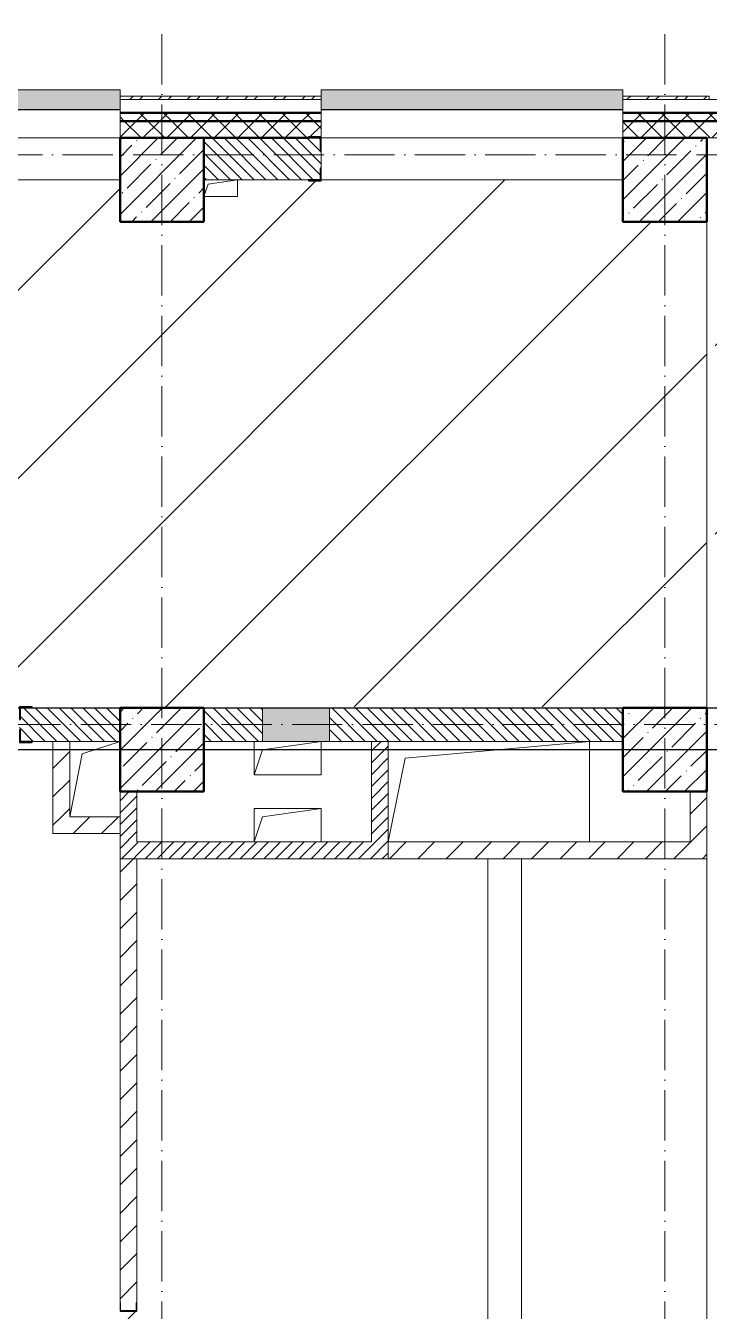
# Model space of a CAD drawing. Header units: millimetres. Extents: x 35697 to 388678, y -91946 to 171347.
# Drawn here: x 318008 to 322086, y -84382 to -76713 of the extents above; entities that cross this region are included whole.
import ezdxf

# ---------------------------------------------------------------- set-up
doc = ezdxf.new("R2010")
doc.units = ezdxf.units.MM
doc.linetypes.add('50_200_ШТРИХ_1Т_ш5_п1_п1_', pattern=[700, 500, -100, 0, -100])
for name, color, linetype, lineweight in [('2.1) ПГП окна 2.8 м', 5, 'Continuous', 30), ('A-FLOR-____-OTLN', 7, 'Continuous', 9), ('A-GENM-____-MCUT', 7, 'Continuous', 25), ('A-GENM-____-OTLN', 7, 'Continuous', 9), ('A-GENM-____-OTLN-1', 7, 'Continuous', 25), ('A-GLAZ-____-OTLN', 7, 'Continuous', 9), ('A-WALL-____-MCUT-2', 7, 'Continuous', 50), ('A-WALL-____-MCUT-3', 7, 'Continuous', 9), ('A-WALL-____-OTLN', 7, 'Continuous', 9), ('A-WALL-____-PATT-1', 7, 'Continuous', 9), ('A-WALL-FNSH-MCUT-1', 7, 'Continuous', 9), ('I-WALL-____-OTLN', 7, 'Continuous', 9), ('S-COLS-____-MCUT', 7, 'Continuous', 50), ('S-COLS-____-OTLN', 7, 'Continuous', 9), ('S-GRID-____-OTLN-1', 7, '50_200_ШТРИХ_1Т_ш5_п1_п1_', 9), ('стяжа', 7, 'Continuous', 30)]:
    doc.layers.add(name, color=color, linetype=linetype, lineweight=lineweight)
doc.layers.add('A-GLAZ-____-OTLN-1', color=7, linetype='Continuous', lineweight=9, true_color=0xc0c0c0)
pattern_1 = [(45, (283770.71, -86863.46), (-84.8528, 84.8528), [])]
pattern_2 = [(45, (283770.71, -86863.46), (-70.71068, 70.71068), []), (135, (283770.71, -86863.46), (-70.71068, -70.71068), [])]
pattern_3 = [(135, (283770.707, -86863.456), (-35.35534, -35.35534), [])]
pattern_4 = [(45, (283770.707, -86863.456), (-35.35534, 35.35534), [])]

# ---------------------------------------------------------------- blocks, each defined once
blk = doc.blocks.new('BSC_Колонна _Прямоугольная - 500х500-V73-АР1_План отверстий 3 этажа в осях 1-64_А-ГГ')
at = {"layer": 'S-COLS-____-OTLN'}
h = blk.add_hatch(dxfattribs=at)
h.set_pattern_fill('FP_110', color=256, style=0, pattern_type=2)
h.set_pattern_definition([(45, (-38050, -5831.04), (-114.04925, 114.04925), []), (45, (-37935.95, -5831.04), (-114.04925, 114.04925), [201.613, -40.323, 3.353, -36.97])])
h.paths.add_polyline_path([(-250, -250), (250, -250), (250, 250), (-250, 250)], flags=0)
at = {"layer": 'S-COLS-____-MCUT'}
for p, q in [((250, 250), (-250, 250)), ((-250, 250), (-250, -250)), ((250, -250), (250, 250)), ((-250, -250), (250, -250))]:
    blk.add_line(p, q, dxfattribs=at)
blk = doc.blocks.new('BSC_Колонна _Прямоугольная - 500х500-V114-АР1_План отверстий 3 этажа в осях 1-64_А-ГГ')
at = {"layer": 'S-COLS-____-OTLN'}
h = blk.add_hatch(dxfattribs=at)
h.set_pattern_fill('FP_137', color=256, style=0, pattern_type=2)
h.set_pattern_definition([(45, (-35050, -5831.04), (-114.04925, 114.04925), []), (45, (-34935.95, -5831.04), (-114.04925, 114.04925), [201.613, -40.323, 3.353, -36.97])])
h.paths.add_polyline_path([(-250, -250), (250, -250), (250, 250), (-250, 250)], flags=0)
at = {"layer": 'S-COLS-____-MCUT'}
for p, q in [((250, 250), (-250, 250)), ((-250, 250), (-250, -250)), ((250, -250), (250, 250)), ((-250, -250), (250, -250))]:
    blk.add_line(p, q, dxfattribs=at)
blk = doc.blocks.new('BSC_Колонна _Прямоугольная - 500х500-V115-АР1_План отверстий 3 этажа в осях 1-64_А-ГГ')
at = {"layer": 'S-COLS-____-OTLN'}
h = blk.add_hatch(dxfattribs=at)
h.set_pattern_fill('FP_138', color=256, style=0, pattern_type=2)
h.set_pattern_definition([(45, (-38050, -9231.04), (-114.04925, 114.04925), []), (45, (-37935.95, -9231.04), (-114.04925, 114.04925), [201.613, -40.323, 3.353, -36.97])])
h.paths.add_polyline_path([(-250, -250), (250, -250), (250, 250), (-250, 250)], flags=0)
at = {"layer": 'S-COLS-____-MCUT'}
for p, q in [((250, 250), (-250, 250)), ((-250, 250), (-250, -250)), ((250, -250), (250, 250)), ((-250, -250), (250, -250))]:
    blk.add_line(p, q, dxfattribs=at)
blk = doc.blocks.new('Фахверк_СКБ_Уголок - 250_2700-27497298-АР1_План отверстий 3 этажа в осях 1-64_А-ГГ')
at = {"layer": 'A-GENM-____-MCUT'}
for p, q in [((200, 181), (125, 181)), ((125, 181), (125, 106)), ((131, 106), (131, 175)), ((131, 175), (200, 175)), ((200, 175), (200, 181)), ((125, 106), (131, 106)), ((131, -6), (125, -6)), ((125, -6), (125, -81)), ((131, -75), (131, -6)), ((200, -75), (131, -75)), ((200, -81), (200, -75)), ((125, -81), (200, -81))]:
    blk.add_line(p, q, dxfattribs=at)
blk = doc.blocks.new('154_Фахверк_СКБ_Швеллер - Тип_100_3550-28487752-АР1_План отверстий 3 этажа в осях 1-64_А-ГГ')
at = {"layer": 'A-GENM-____-MCUT'}
for p, q in [((175, 50), (125, 50)), ((125, 50), (125, -50)), ((128, 47), (175, 47)), ((128, -47), (128, 47)), ((175, 47), (175, 50)), ((125, -50), (175, -50)), ((175, -47), (128, -47)), ((175, -50), (175, -47))]:
    blk.add_line(p, q, dxfattribs=at)
blk = doc.blocks.new('154_Стойка_СКБ_Уголок - СМ-2180_200-28268025-АР1_План отверстий 3 этажа в осях 1-64_А-ГГ')
at = {"layer": 'A-GENM-____-MCUT'}
for p, q in [((125, 156), (125, 81)), ((200, 156), (125, 156)), ((200, 150), (200, 156)), ((125, 81), (131, 81)), ((131, 81), (131, 150)), ((131, 150), (200, 150)), ((131, 19), (125, 19)), ((125, 19), (125, -56)), ((131, -50), (131, 19)), ((125, -56), (200, -56)), ((200, -50), (131, -50)), ((200, -56), (200, -50))]:
    blk.add_line(p, q, dxfattribs=at)
blk = doc.blocks.new('AR_Отверстие Ниша - Лючок-32404336-АР1_План отверстий 3 этажа в осях 1-64_А-ГГ')
at = {"layer": 'A-GLAZ-____-OTLN'}
blk.add_hatch(color=256, dxfattribs=at).paths.add_polyline_path([(-200, 100), (-200, -100), (200, -100), (200, 100)], flags=0)
for p, q in [((200, 100), (-200, 100)), ((-200, 100), (-200, -100)), ((200, -100), (200, 100)), ((-200, -100), (200, -100))]:
    blk.add_line(p, q, dxfattribs=at)
blk = doc.blocks.new('AR_Отверстие прямоугольное _в плите_ - AR_Отверстие прямоугольное _в плите_-30459223-АР1_План отверстий 3 этажа в осях 1-64_А-ГГ')
at = {"layer": 'A-GENM-____-OTLN'}
for p, q in [((-200, 100), (-200, -100)), ((-150, 50), (200, 100)), ((200, -100), (200, 100)), ((-200, -100), (-150, 50)), ((-200, -100), (200, -100))]:
    blk.add_line(p, q, dxfattribs=at)
blk = doc.blocks.new('AR_Отверстие прямоугольное _в плите_ - AR_Отверстие прямоугольное _в плите_-V181-АР1_План отверстий 3 этажа в осях 1-64_А-ГГ')
at = {"layer": 'A-GENM-____-OTLN'}
for p, q in [((-100, -50), (-75, 25)), ((-75, 25), (100, 50)), ((100, -50), (100, 50)), ((-100, -50), (100, -50))]:
    blk.add_line(p, q, dxfattribs=at)
blk = doc.blocks.new('AR_Отверстие прямоугольное _в плите_ - AR_Отверстие прямоугольное _в плите_-V191-АР1_План отверстий 3 этажа в осях 1-64_А-ГГ')
at = {"layer": 'A-GENM-____-OTLN'}
for p, q in [((200, 100), (-200, 100)), ((-200, 100), (-200, -100)), ((-150, 50), (200, 100)), ((200, -100), (200, 100)), ((-200, -100), (-150, 50))]:
    blk.add_line(p, q, dxfattribs=at)
blk = doc.blocks.new('AR_Отверстие прямоугольное _в плите_ - AR_Отверстие прямоугольное _в плите_-V196-АР1_План отверстий 3 этажа в осях 1-64_А-ГГ')
at = {"layer": 'A-GENM-____-OTLN'}
for p, q in [((-75, 150), (150, 225)), ((-150, -225), (-75, 150))]:
    blk.add_line(p, q, dxfattribs=at)
blk = doc.blocks.new('AR_Отверстие прямоугольное _в плите_ - AR_Отверстие прямоугольное _в плите_-V205-АР1_План отверстий 3 этажа в осях 1-64_А-ГГ')
at = {"layer": 'A-GENM-____-OTLN'}
for p, q in [((-500, 200), (600, 300)), ((600, -300), (600, 300)), ((-600, -300), (-500, 200))]:
    blk.add_line(p, q, dxfattribs=at)
blk = doc.blocks.new('Отлив_СКБ - Отлив витража_120_НВФ-31885687-АР1_План отверстий 3 этажа в осях 1-64_А-ГГ')
at = {"layer": 'A-GLAZ-____-OTLN-1'}
for points in [[(0, 0), (0, -2), (1800, -2), (1800, 0), (534.2, 0)], [(0, -2), (0, -120), (1800, -120), (1800, -2), (534.2, -2)]]:
    blk.add_hatch(color=256, dxfattribs=at).paths.add_polyline_path(points, flags=0)
at = {"layer": 'A-GLAZ-____-OTLN'}
for p, q in [((0, 0), (1800, 0)), ((1800, -2), (0, -2)), ((0, -120), (0, -83)), ((0, -120), (1800, -120)), ((1800, -83), (1800, -120))]:
    blk.add_line(p, q, dxfattribs=at)
blk = doc.blocks.new('3эт')
at = {"layer": 'S-GRID-____-OTLN-1', "color": 251, "ltscale": 0.6, "true_color": 0x636466}
for p, q in [((318820.7, -91346.1), (318820.7, -76712.9)), ((321820.7, -91346.1), (321820.7, -76712.9)), ((387845.1, -77482.4), (279340.9, -77482.4)), ((374089.5, -80882.4), (279101.9, -80882.4))]:
    blk.add_line(p, q, dxfattribs=at)

msp = doc.modelspace()

# ---------------------------------------------------------------- hatches: boundary and pattern name
at = {"layer": '2.1) ПГП окна 2.8 м'}
h = msp.add_hatch(dxfattribs=at)
h.set_pattern_fill('ANSI31', color=5, scale=250)
h.paths.add_polyline_path([(322070.7, -77882.4), (321570.7, -77882.4), (321570.7, -77632.4), (319770.7, -77632.4), (319770.7, -77638.4), (319695.7, -77638.4), (319270.7, -77634.3), (319270.7, -77732.4), (319070.7, -77732.4), (319070.7, -77882.4), (318570.7, -77882.4), (318570.7, -77632.4), (316770.7, -77632.4), (316770.7, -77638.4), (316695.7, -77638.4), (315645.7, -77632.4), (315645.7, -77638.4), (315570.7, -77638.4), (313770.7, -77632.4), (313770.7, -77638.4), (313695.7, -77638.4), (313070.7, -77632.4), (313070.7, -77882.4), (312570.7, -77882.4), (312570.7, -77632.4), (310770.7, -77632.4), (310770.7, -77638.4), (310695.7, -77638.4), (310270.7, -77634.3), (310270.7, -77732.4), (310070.7, -77732.4), (310070.7, -77882.4), (309570.7, -77882.4), (309570.7, -77632.4), (302520.7, -77632.4), (301370.7, -77632.4), (301370.7, -77382.4), (298806.3, -77382.4, -0.683489), (298713.1, -77382.4), (293370.7, -77382.4), (293370.7, -77632.4), (289370.7, -77632.4), (281820.7, -77632.4), (281820.7, -77882.4), (281570.7, -77882.4), (281570.7, -78207.4), (281576.7, -78207.4), (281576.7, -78282.4), (281570.7, -80082.4), (281576.7, -80082.4), (281576.7, -80157.4), (281573.9, -80332.4), (281670.7, -80332.4), (281670.7, -80532.4), (281820.7, -80532.4), (281820.7, -80782.4), (289595.7, -80782.4), (289595.7, -80776.4), (289670.7, -80776.4), (290820.7, -80776.5), (290820.7, -80776.4), (290895.7, -80776.4), (292345.7, -80776.5), (292345.7, -80776.4), (292420.7, -80776.4), (293570.7, -80776.5), (293570.7, -80776.4), (293645.7, -80776.4), (294695.7, -80776.5), (294695.7, -80776.4), (294770.7, -80776.4), (295770.7, -80776.5), (295770.7, -80776.4), (295845.7, -80776.4), (296445.7, -80776.5), (296445.7, -80776.4), (296520.7, -80776.4), (297670.7, -80776.5), (297670.7, -80776.4), (297745.7, -80776.4), (302770.7, -80776.8), (302770.7, -80776.4), (302845.7, -80776.4), (307395.7, -80776.8), (307395.7, -80776.4), (307470.7, -80776.4), (309170.7, -80776.6), (309170.7, -80776.4), (309245.7, -80776.4), (313095.7, -80776.8), (313095.7, -80776.4), (313248.7, -80776.4), (313260.7, -80782.4), (313660.7, -80782.4), (313870.7, -80782.4), (313870.7, -80776.4), (313945.7, -80776.4), (314095.7, -80776.4), (314095.7, -80776.4), (314170.7, -80776.4), (314870.7, -80776.5), (314870.7, -80776.4), (314945.7, -80776.4), (316745.7, -80776.6), (316745.7, -80776.4), (316820.7, -80776.4), (317970.7, -80776.5), (317970.7, -80776.4), (318045.7, -80776.4), (322070.7, -80776.9)])
h.paths.add_polyline_path([(355620.7, -77882.4), (355120.7, -77882.4), (355120.7, -77632.4), (352620.7, -77632.4), (352620.7, -77882.4), (352120.7, -77882.4), (352120.7, -77732.4), (351920.7, -77732.4), (351945.7, -77657.4), (352120.7, -77632.4), (352120.7, -77382.4), (351776.7, -77382.4), (351776.7, -77451.4), (351770.7, -77563.4), (351770.7, -77382.4), (346620.7, -77382.4), (346620.7, -77661), (346820.7, -77632.4), (346820.7, -77732.4), (346620.7, -77732.4), (346620.7, -77882.4), (346120.7, -77882.4), (346120.7, -77732.4), (345920.7, -77732.4), (345920.7, -77632.4), (343970.7, -77632.4), (343970.7, -77638.4), (343895.7, -77638.4), (343620.7, -77632.4), (343620.7, -77882.4), (343120.7, -77882.4), (343120.7, -77632.4), (342845.7, -77632.4), (342845.7, -77638.4), (342770.7, -77638.4), (342770.7, -77632.4), (340970.7, -77632.4), (340970.7, -77638.4), (340895.7, -77638.4), (339845.7, -77632.4), (339845.7, -77638.4), (339770.7, -77638.4), (337970.7, -77632.4), (337970.7, -77638.4), (337820.7, -77638.4), (337820.7, -77732.4), (337620.7, -77732.4), (337620.7, -77882.4), (337120.7, -77882.4), (337120.7, -77732.4), (336920.7, -77732.4), (336945.7, -77657.4), (337120.7, -77632.4), (337120.7, -77382.4), (336776.7, -77382.4), (336776.7, -77451.4), (336770.7, -77563.4), (336770.7, -77382.4), (334970.7, -77382.4), (334970.7, -77451.4), (334970.7, -77563.4), (334970.7, -77638.4), (334895.7, -77638.4), (334620.7, -77632.4), (334620.7, -77882.4), (334120.7, -77882.4), (334120.7, -77732.4), (333920.7, -77732.4), (333945.7, -77657.4), (334120.7, -77632.4), (334120.7, -77382.4), (333776.7, -77382.4), (333776.7, -77451.4), (333770.7, -77563.4), (333770.7, -77382.4), (331970.7, -77382.4), (331970.7, -77451.4), (331970.7, -77563.4), (331970.7, -77638.4), (331895.7, -77638.4), (330845.7, -77632.4), (330845.7, -77638.4), (330770.7, -77638.4), (330770.7, -77632.4), (328970.7, -77632.4), (328970.7, -77638.4), (328820.7, -77638.4), (328820.7, -77732.4), (328620.7, -77732.4), (328620.7, -77882.4), (328120.7, -77882.4), (328120.7, -77732.4), (327920.7, -77732.4), (327945.7, -77657.4), (328120.7, -77632.4), (328120.7, -77382.4), (327776.7, -77382.4), (327776.7, -77451.4), (327770.7, -77563.4), (327770.7, -77382.4), (325970.7, -77382.4), (325970.7, -77451.4), (325970.7, -77563.4), (325970.7, -77638.4), (325895.7, -77638.4), (325620.7, -77632.4), (325620.7, -77882.4), (325120.7, -77882.4), (325120.7, -77732.4), (324920.7, -77732.4), (324945.7, -77657.4), (325120.7, -77632.4), (325120.7, -77382.4), (324776.7, -77382.4), (324776.7, -77451.4), (324770.7, -77563.4), (324770.7, -77382.4), (322970.7, -77382.4), (322970.7, -77451.4), (322970.7, -77563.4), (322970.7, -77638.4), (322895.7, -77638.4), (322620.7, -77632.4), (322620.7, -77882.4), (322120.7, -77882.4), (322120.7, -80782.4), (326145.7, -80782.4), (326145.7, -80776.4), (326220.7, -80776.4), (327920.7, -80776.6), (327920.7, -80776.4), (327995.7, -80776.4), (329320.7, -80776.6), (329320.7, -80776.4), (329395.7, -80776.4), (329495.7, -80776.4), (329495.7, -80776.4), (329570.7, -80776.4), (331370.7, -80776.7), (331370.7, -80776.4), (331445.7, -80776.4), (337945.7, -80777.4), (337945.7, -80776.4), (338020.7, -80776.4), (339720.7, -80776.7), (339720.7, -80776.4), (339795.7, -80776.4), (340445.7, -80776.5), (340445.7, -80776.4), (340520.7, -80776.4), (341420.7, -80776.6), (341420.7, -80776.4), (341495.7, -80776.4), (346945.7, -80777.5), (346945.7, -80776.4), (347020.7, -80776.4), (348720.7, -80776.8), (348720.7, -80776.4), (348795.7, -80776.4), (352745.7, -80777.4), (352745.7, -80776.4), (352820.7, -80776.4), (353720.7, -80776.7), (353720.7, -80776.4), (353795.7, -80776.4), (355620.7, -80777)])
h.paths.add_polyline_path([(324776.7, -77632.4), (324845.7, -77632.4), (324845.7, -77638.4), (324776.7, -77638.4)], flags=16)
h.paths.add_polyline_path([(327776.7, -77632.4), (327845.7, -77632.4), (327845.7, -77638.4), (327776.7, -77638.4)], flags=16)
h.paths.add_polyline_path([(333776.7, -77632.4), (333845.7, -77632.4), (333845.7, -77638.4), (333776.7, -77638.4)], flags=16)
h.paths.add_polyline_path([(336776.7, -77632.4), (336845.7, -77632.4), (336845.7, -77638.4), (336776.7, -77638.4)], flags=16)
h.paths.add_polyline_path([(351776.7, -77632.4), (351845.7, -77632.4), (351845.7, -77638.4), (351776.7, -77638.4)], flags=16)
h.paths.add_polyline_path([(372820.7, -77882.4), (370565.7, -77882.4), (370565.7, -77888.4), (370490.7, -77888.4), (370490.7, -77882.4), (369340.7, -77882.4), (369340.7, -77888.4), (369265.7, -77888.4), (363995.7, -77882.4), (363995.7, -77888.4), (363920.7, -77888.4), (362770.7, -77882.4), (362770.7, -77888.4), (362695.7, -77888.4), (361770.7, -77882.4), (361270.7, -77882.4), (360195.7, -77882.4), (360195.7, -77888.4), (360120.7, -77888.4), (360120.7, -77882.4), (358970.7, -77882.4), (358970.7, -77888.4), (358895.7, -77888.4), (358770.7, -77882.4), (358270.7, -77882.4), (358270.7, -77632.4), (356170.7, -77632.4), (356170.7, -77882.4), (355670.7, -77882.4), (355670.7, -80782.4), (356170.7, -80782.4), (356495.7, -80782.4), (356495.7, -80776.4), (356570.7, -80776.4), (358270.7, -80777), (358270.7, -80776.4), (358345.7, -80776.4), (361995.7, -80777.9), (361995.7, -80776.4), (362070.7, -80776.4), (362770.7, -80776.8), (362770.7, -80776.4), (362845.7, -80776.4), (362995.7, -80776.5), (362995.7, -80776.4), (363070.7, -80776.4), (363770.7, -80776.8), (363770.7, -80776.4), (363845.7, -80776.4), (363995.7, -80776.5), (363995.7, -80776.4), (364070.7, -80776.4), (372770.7, -80782.4), (372820.7, -80782.4), (372820.7, -80082.4)])
h.paths.add_polyline_path([(301397.2, -79889.3), (303030.7, -79889.3), (303030.7, -78689.3), (301397.2, -78689.3)], flags=24)
h.paths.add_polyline_path([(340247.8, -79908.4), (341925.4, -79908.4), (341925.4, -78708.4), (340247.8, -78708.4)], flags=24)
at = {"layer": 'A-WALL-____-PATT-1'}
h = msp.add_hatch(dxfattribs=at)
h.set_pattern_fill('FP_3', color=256, style=0, pattern_type=2)
h.set_pattern_definition([(45, (283770.71, -86863.46), (-85.5366, 85.5366), []), (45, (283827.73, -86863.46), (-85.5366, 85.5366), [])])
h.paths.add_polyline_path([(322085.7, -77152.4), (322085.7, -77132.4), (321570.7, -77132.4), (321570.7, -77152.4)], flags=0)
h.paths.add_polyline_path([(318570.7, -77152.4), (319770.7, -77152.4), (319770.7, -77132.4), (318570.7, -77132.4)], flags=0)
h.paths.add_polyline_path([(316770.7, -77152.4), (316770.7, -77132.4), (315570.7, -77132.4), (315571.4, -77152.4)], flags=0)
h.paths.add_polyline_path([(313770.7, -77152.4), (313770.7, -77132.4), (312570.7, -77132.4), (312570.7, -77152.4)], flags=0)
h.paths.add_polyline_path([(310770.7, -77152.4), (310770.7, -77132.4), (307620.7, -77132.4), (307620.7, -77152.4), (308501.5, -77152.4)], flags=0)
h = msp.add_hatch(dxfattribs=at)
h.set_pattern_fill('FP_1', color=256, style=0, pattern_type=2)
h.set_pattern_definition(pattern_2)
h.paths.add_polyline_path([(358120.7, -77282.4), (358120.7, -77232.4), (351770.7, -77232.4), (351770.7, -77282.4), (357990.5, -77282.4)], flags=0)
h.paths.add_polyline_path([(343850.8, -77282.4), (343970.7, -77282.4), (343970.7, -77232.4), (342770.7, -77232.4), (342770.7, -77282.4)], flags=0)
h.paths.add_polyline_path([(340970.7, -77282.4), (340970.7, -77232.4), (339770.7, -77232.4), (339770.7, -77282.4), (340315.9, -77282.4)], flags=0)
h.paths.add_polyline_path([(337970.7, -77282.4), (337970.7, -77232.4), (336770.7, -77232.4), (336770.7, -77282.4), (336781, -77282.4)], flags=0)
h.paths.add_polyline_path([(334970.7, -77282.4), (334970.7, -77232.4), (333770.7, -77232.4), (333770.7, -77282.4)], flags=0)
h.paths.add_polyline_path([(330770.7, -77282.4), (331970.7, -77282.4), (331970.7, -77232.4), (330770.7, -77232.4)], flags=0)
h.paths.add_polyline_path([(328970.7, -77282.4), (328970.7, -77232.4), (327770.7, -77232.4), (327770.7, -77282.4), (327943.6, -77282.4)], flags=0)
h.paths.add_polyline_path([(325970.7, -77282.4), (325970.7, -77232.4), (324770.7, -77232.4), (324770.7, -77282.4)], flags=0)
h.paths.add_polyline_path([(322641.2, -77282.4), (322970.7, -77282.4), (322970.7, -77232.4), (321570.7, -77232.4), (321570.7, -77282.4)], flags=0)
h.paths.add_polyline_path([(318570.7, -77282.4), (319770.7, -77282.4), (319770.7, -77232.4), (318570.7, -77232.4)], flags=0)
h.paths.add_polyline_path([(316770.7, -77282.4), (316770.7, -77232.4), (315570.7, -77232.4), (315571.4, -77282.4)], flags=0)
h.paths.add_polyline_path([(313770.7, -77282.4), (313770.7, -77232.4), (312570.7, -77232.4), (312570.7, -77282.4)], flags=0)
h.paths.add_polyline_path([(310770.7, -77282.4), (310770.7, -77232.4), (307600.7, -77232.4), (307600.7, -77282.4), (308501.5, -77282.4)], flags=0)
h = msp.add_hatch(dxfattribs=at)
h.set_pattern_fill('FP_1', color=256, style=0, pattern_type=2)
h.set_pattern_definition(pattern_2)
h.paths.add_polyline_path([(358120.7, -77382.4), (358120.7, -77282.4), (351770.7, -77282.4), (351770.7, -77376.4), (351845.7, -77376.4), (351845.7, -77382.4), (357990.5, -77382.4)], flags=0)
h.paths.add_polyline_path([(343850.8, -77382.4), (343895.7, -77382.4), (343895.7, -77376.4), (343970.7, -77376.4), (343970.7, -77282.4), (342770.7, -77282.4), (342770.7, -77376.4), (342845.7, -77376.4), (342845.7, -77382.4), (343620.7, -77382.4)], flags=0)
h.paths.add_polyline_path([(340895.7, -77382.4), (340895.7, -77376.4), (340970.7, -77376.4), (340970.7, -77282.4), (339770.7, -77282.4), (339770.7, -77376.4), (339845.7, -77376.4), (339845.7, -77382.4), (340315.9, -77382.4)], flags=0)
h.paths.add_polyline_path([(337895.7, -77382.4), (337895.7, -77376.4), (337970.7, -77376.4), (337970.7, -77282.4), (336770.7, -77282.4), (336770.7, -77376.4), (336845.7, -77376.4), (336845.7, -77382.4), (337620.7, -77382.4)], flags=0)
h.paths.add_polyline_path([(334895.7, -77382.4), (334895.7, -77376.4), (334970.7, -77376.4), (334970.7, -77282.4), (333770.7, -77282.4), (333770.7, -77376.4), (333845.7, -77376.4), (333845.7, -77382.4), (334120.7, -77382.4)], flags=0)
h.paths.add_polyline_path([(331895.7, -77382.4), (331895.7, -77376.4), (331970.7, -77376.4), (331970.7, -77282.4), (330770.7, -77282.4), (330770.7, -77376.4), (330845.7, -77376.4), (330845.7, -77382.4), (331478.6, -77382.4)], flags=0)
h.paths.add_polyline_path([(327845.7, -77382.4), (328895.7, -77382.4), (328895.7, -77376.4), (328970.7, -77376.4), (328970.7, -77282.4), (327770.7, -77282.4), (327770.7, -77376.4), (327845.7, -77376.4)], flags=0)
h.paths.add_polyline_path([(325120.7, -77382.4), (325895.7, -77382.4), (325895.7, -77376.4), (325970.7, -77376.4), (325970.7, -77282.4), (324770.7, -77282.4), (324770.7, -77376.4), (324845.7, -77376.4), (324845.7, -77382.4)], flags=0)
h.paths.add_polyline_path([(322641.2, -77382.4), (322895.7, -77382.4), (322895.7, -77376.4), (322970.7, -77376.4), (322970.7, -77282.4), (321570.7, -77282.4), (321570.7, -77382.4), (322620.7, -77382.4)], flags=0)
h.paths.add_polyline_path([(319106.3, -77382.4), (319695.7, -77382.4), (319695.7, -77376.4), (319770.7, -77376.4), (319770.7, -77282.4), (318570.7, -77282.4), (318570.7, -77382.4), (319070.7, -77382.4)], flags=0)
h.paths.add_polyline_path([(316695.7, -77382.4), (316695.7, -77376.4), (316770.7, -77376.4), (316770.7, -77282.4), (315570.7, -77282.4), (315571.4, -77376.4), (315645.7, -77376.4), (315645.7, -77382.4)], flags=0)
h.paths.add_polyline_path([(313695.7, -77382.4), (313695.7, -77376.4), (313770.7, -77376.4), (313770.7, -77282.4), (312570.7, -77282.4), (312570.7, -77382.4), (313070.7, -77382.4)], flags=0)
h.paths.add_polyline_path([(310695.7, -77382.4), (310695.7, -77376.4), (310770.7, -77376.4), (310770.7, -77282.4), (307600.7, -77282.4), (307600.7, -77382.4), (310070.7, -77382.4)], flags=0)
h = msp.add_hatch(dxfattribs=at)
h.set_pattern_fill('FP_6', color=256, style=0, pattern_type=2)
h.set_pattern_definition(pattern_3)
h.paths.add_polyline_path([(319070.7, -77632.4), (319764.7, -77632.4), (319764.7, -77563.4), (319770.7, -77563.4), (319770.7, -77451.4), (319764.7, -77451.4), (319764.7, -77382.4), (319070.7, -77382.4)], flags=0)
h = msp.add_hatch(dxfattribs=at)
h.set_pattern_fill('FP_6', color=256, style=0, pattern_type=2)
h.set_pattern_definition(pattern_3)
h.paths.add_polyline_path([(318045.7, -80982.4), (318570.7, -80982.4), (318570.7, -80782.4), (317976.7, -80782.4), (317976.7, -80851.4), (317970.7, -80851.4), (317970.7, -80913.4), (317976.7, -80913.4), (317976.7, -80982.4)], flags=0)
h.paths.add_polyline_path([(316745.7, -80982.4), (316814.7, -80982.4), (316814.7, -80913.4), (316820.7, -80913.4), (316820.7, -80851.4), (316814.7, -80851.4), (316814.7, -80782.4), (316370.7, -80782.4), (316370.7, -80982.4)], flags=0)
h.paths.add_polyline_path([(315670.7, -80982.4), (315670.7, -80782.4), (314876.7, -80782.4), (314876.7, -80851.4), (314870.7, -80851.4), (314870.7, -80913.4), (314876.7, -80913.4), (314876.7, -80982.4), (315571.4, -80982.4)], flags=0)
h.paths.add_polyline_path([(313945.7, -80982.4), (314164.7, -80982.4), (314164.7, -80913.4), (314170.7, -80913.4), (314170.7, -80851.4), (314164.7, -80851.4), (314164.7, -80782.4), (313876.7, -80782.4), (313876.7, -80851.4), (313870.7, -80851.4), (313870.7, -80913.4), (313876.7, -80913.4), (313876.7, -80982.4)], flags=0)
h.paths.add_polyline_path([(313070.7, -80982.4), (313164.7, -80982.4), (313164.7, -80913.4), (313170.7, -80913.4), (313170.7, -80851.4), (313164.7, -80851.4), (313164.7, -80782.4), (313070.7, -80782.4), (313070.7, -80888.4)], flags=0)
h = msp.add_hatch(dxfattribs=at)
h.set_pattern_fill('FP_6', color=256, style=0, pattern_type=2)
h.set_pattern_definition(pattern_3)
h.paths.add_polyline_path([(321570.7, -80982.4), (321570.7, -80782.4), (319820.7, -80782.4), (319820.7, -80982.4), (320873.8, -80982.4)], flags=0)
h.paths.add_polyline_path([(319106.3, -80982.4), (319420.7, -80982.4), (319420.7, -80782.4), (319070.7, -80782.4), (319070.7, -80982.4)], flags=0)
h = msp.add_hatch(dxfattribs=at)
h.set_pattern_fill('FP_4', color=256, style=0, pattern_type=2)
h.set_pattern_definition(pattern_1)
h.paths.add_polyline_path([(318270.7, -81432.4), (318270.7, -80982.4), (318170.7, -80982.4), (318170.7, -81432.4)], flags=0)
h = msp.add_hatch(dxfattribs=at)
h.set_pattern_fill('FP_5', color=256, style=0, pattern_type=2)
h.set_pattern_definition(pattern_4)
h.paths.add_polyline_path([(320170.7, -81582.4), (320170.7, -80982.4), (320070.7, -80982.4), (320070.7, -81582.4)], flags=0)
h = msp.add_hatch(dxfattribs=at)
h.set_pattern_fill('FP_5', color=256, style=0, pattern_type=2)
h.set_pattern_definition(pattern_4)
h.paths.add_polyline_path([(318670.7, -81682.4), (318670.7, -81282.4), (318570.7, -81282.4), (318570.7, -81682.4)], flags=0)
h = msp.add_hatch(dxfattribs=at)
h.set_pattern_fill('FP_4', color=256, style=0, pattern_type=2)
h.set_pattern_definition(pattern_1)
h.paths.add_polyline_path([(322070.7, -81682.4), (322070.7, -81282.4), (321970.7, -81282.4), (321970.7, -81682.4)], flags=0)
h = msp.add_hatch(dxfattribs=at)
h.set_pattern_fill('FP_4', color=256, style=0, pattern_type=2)
h.set_pattern_definition(pattern_1)
h.paths.add_polyline_path([(318570.7, -81532.4), (318570.7, -81432.4), (318170.7, -81432.4), (318170.7, -81532.4)], flags=0)
h = msp.add_hatch(dxfattribs=at)
h.set_pattern_fill('FP_5', color=256, style=0, pattern_type=2)
h.set_pattern_definition(pattern_4)
h.paths.add_polyline_path([(320170.7, -81682.4), (320170.7, -81582.4), (318670.7, -81582.4), (318670.7, -81682.4), (319106.3, -81682.4)], flags=0)
h = msp.add_hatch(dxfattribs=at)
h.set_pattern_fill('FP_4', color=256, style=0, pattern_type=2)
h.set_pattern_definition(pattern_1)
h.paths.add_polyline_path([(321970.7, -81682.4), (321970.7, -81582.4), (320170.7, -81582.4), (320170.7, -81682.4), (320873.8, -81682.4)], flags=0)
h = msp.add_hatch(dxfattribs=at)
h.set_pattern_fill('FP_4', color=256, style=0, pattern_type=2)
h.set_pattern_definition(pattern_1)
h.paths.add_polyline_path([(318573.7, -88282.4), (318667.7, -88282.4), (318667.7, -88235.4), (318573.7, -88235.4)], flags=0)
h.paths.add_polyline_path([(318663.1, -87077.9), (318663.1, -87036.4), (318670.7, -87036.4), (318670.7, -84382.4), (318570.7, -84382.4), (318571.6, -87036.4), (318578.3, -87036.4), (318578.3, -87077.9)], flags=0)
h.paths.add_polyline_path([(318667.7, -84379.4), (318667.7, -84332.4), (318670.7, -84332.4), (318670.7, -81682.4), (318570.7, -81682.4), (318570.7, -84332.4), (318573.7, -84332.4), (318573.7, -84379.4), (318620.8, -84379.4)], flags=0)
at = {"layer": 'S-COLS-____-OTLN'}
h = msp.add_hatch(dxfattribs=at)
h.set_pattern_fill('FP_38', color=256, style=0, pattern_type=2)
h.set_pattern_definition([(45, (283770.7, -86863.46), (-114.04925, 114.04925), []), (45, (283884.76, -86863.46), (-114.04925, 114.04925), [201.612, -40.322, 3.353, -36.97])])
h.paths.add_polyline_path([(318570.7, -77882.4), (319070.7, -77882.4), (319070.7, -77382.4), (318570.7, -77382.4)], flags=0)

# ---------------------------------------------------------------- linework, layer by layer
msp.add_lwpolyline([(372770.7, -81032.4), (281820.7, -81032.4), (281820.7, -80782.4), (372770.7, -80782.4)], close=True)
at = {"layer": 'A-FLOR-____-OTLN'}
for p, q in [((322070.7, -80782.4), (322070.7, -77882.4)), ((319370.7, -81182.4), (319370.7, -80982.4)), ((319770.7, -80982.4), (319770.7, -81182.4)), ((321370.7, -80982.4), (321370.7, -81582.4)), ((319770.7, -81182.4), (319370.7, -81182.4)), ((319370.7, -81382.4), (319770.7, -81382.4)), ((319370.7, -81582.4), (319370.7, -81382.4)), ((319770.7, -81382.4), (319770.7, -81582.4)), ((322070.7, -88282.4), (322070.7, -81682.4))]:
    msp.add_line(p, q, dxfattribs=at)
at = {"layer": 'A-WALL-____-MCUT-2'}
for p, q in [((319770.7, -77232.4), (318570.7, -77232.4)), ((319770.7, -77282.4), (318570.7, -77282.4)), ((322970.7, -77232.4), (321570.7, -77232.4)), ((322970.7, -77282.4), (321570.7, -77282.4)), ((319070.7, -77382.4), (319695.7, -77382.4))]:
    msp.add_line(p, q, dxfattribs=at)
at = {"layer": 'A-WALL-____-MCUT-3'}
for p, q in [((319770.7, -77152.4), (318570.7, -77152.4)), ((318570.7, -77152.4), (318570.7, -77382.4)), ((319770.7, -77376.4), (319770.7, -77152.4)), ((322970.7, -77152.4), (321570.7, -77152.4)), ((321570.7, -77152.4), (321570.7, -77382.4)), ((318570.7, -77382.4), (319070.7, -77382.4)), ((319070.7, -77382.4), (319070.7, -77632.4)), ((322070.7, -77382.4), (322620.7, -77382.4)), ((319770.7, -77563.4), (319770.7, -77451.4)), ((319070.7, -77632.4), (319695.7, -77632.4)), ((318570.7, -80782.4), (318045.7, -80782.4)), ((319420.7, -80782.4), (319070.7, -80782.4)), ((321570.7, -80782.4), (319820.7, -80782.4)), ((318045.7, -80982.4), (318570.7, -80982.4)), ((319070.7, -80982.4), (319420.7, -80982.4)), ((319820.7, -80982.4), (321570.7, -80982.4))]:
    msp.add_line(p, q, dxfattribs=at)
at = {"layer": 'A-WALL-____-OTLN'}
for p, q in [((318570.7, -77382.4), (316770.7, -77382.4)), ((321570.7, -77382.4), (319770.7, -77382.4)), ((318570.7, -77632.4), (316770.7, -77632.4)), ((321570.7, -77632.4), (319770.7, -77632.4))]:
    msp.add_line(p, q, dxfattribs=at)
at = {"layer": 'A-WALL-FNSH-MCUT-1'}
for p, q in [((319770.7, -77132.4), (318570.7, -77132.4)), ((318570.7, -77132.4), (318570.7, -77152.4)), ((319770.7, -77152.4), (319770.7, -77132.4)), ((322085.7, -77132.4), (321570.7, -77132.4)), ((321570.7, -77132.4), (321570.7, -77152.4)), ((322085.7, -77152.4), (322085.7, -77132.4)), ((318170.7, -80982.4), (318170.7, -81532.4)), ((318270.7, -81432.4), (318270.7, -80982.4)), ((320070.7, -80982.4), (320070.7, -81582.4)), ((320170.7, -81682.4), (320170.7, -80982.4)), ((318570.7, -81282.4), (318570.7, -84332.4)), ((318670.7, -81582.4), (318670.7, -81282.4)), ((321970.7, -81282.4), (321970.7, -81582.4)), ((322070.7, -81682.4), (322070.7, -81282.4)), ((318570.7, -81432.4), (318270.7, -81432.4)), ((318170.7, -81532.4), (318570.7, -81532.4)), ((320070.7, -81582.4), (318670.7, -81582.4)), ((321970.7, -81582.4), (320170.7, -81582.4)), ((318570.7, -81682.4), (322070.7, -81682.4)), ((318670.7, -84332.4), (318670.7, -81682.4))]:
    msp.add_line(p, q, dxfattribs=at)
at = {"layer": 'I-WALL-____-OTLN'}
for p, q in [((320765.7, -86807.4), (320765.7, -81682.4)), ((320965.7, -81682.4), (320965.7, -87007.4))]:
    msp.add_line(p, q, dxfattribs=at)
at = {"layer": 'S-COLS-____-MCUT'}
for p, q in [((319070.7, -77382.4), (318570.7, -77382.4)), ((318570.7, -77382.4), (318570.7, -77882.4)), ((319070.7, -77882.4), (319070.7, -77382.4)), ((318570.7, -77882.4), (319070.7, -77882.4))]:
    msp.add_line(p, q, dxfattribs=at)

# ---------------------------------------------------------------- block references
at = {"layer": 'A-GENM-____-OTLN'}
for name, p in [('AR_Отверстие прямоугольное _в плите_ - AR_Отверстие прямоугольное _в плите_-V181-АР1_План отверстий 3 этажа в осях 1-64_А-ГГ', (319170.7, -77682.4)), ('AR_Отверстие прямоугольное _в плите_ - AR_Отверстие прямоугольное _в плите_-V196-АР1_План отверстий 3 этажа в осях 1-64_А-ГГ', (318420.7, -81207.4)), ('AR_Отверстие прямоугольное _в плите_ - AR_Отверстие прямоугольное _в плите_-30459223-АР1_План отверстий 3 этажа в осях 1-64_А-ГГ', (319570.7, -81082.4)), ('AR_Отверстие прямоугольное _в плите_ - AR_Отверстие прямоугольное _в плите_-V205-АР1_План отверстий 3 этажа в осях 1-64_А-ГГ', (320770.7, -81282.4)), ('AR_Отверстие прямоугольное _в плите_ - AR_Отверстие прямоугольное _в плите_-V191-АР1_План отверстий 3 этажа в осях 1-64_А-ГГ', (319570.7, -81482.4))]:
    msp.add_blockref(name, p, dxfattribs=at)
at = {"layer": 'A-GENM-____-OTLN-1'}
for name, p, rotation in [('Фахверк_СКБ_Уголок - 250_2700-27497298-АР1_План отверстий 3 этажа в осях 1-64_А-ГГ', (319895.7, -77457.4), 180), ('154_Фахверк_СКБ_Швеллер - Тип_100_3550-28487752-АР1_План отверстий 3 этажа в осях 1-64_А-ГГ', (318620.7, -84507.4), 89.99999999999991)]:
    msp.add_blockref(name, p, dxfattribs=dict(at, rotation=rotation))
msp.add_blockref('154_Стойка_СКБ_Уголок - СМ-2180_200-28268025-АР1_План отверстий 3 этажа в осях 1-64_А-ГГ', (317845.7, -80932.4), dxfattribs=at)
at = {"layer": 'A-GLAZ-____-OTLN', "rotation": 180}
for name, p in [('Отлив_СКБ - Отлив витража_120_НВФ-31885687-АР1_План отверстий 3 этажа в осях 1-64_А-ГГ', (318570.7, -77215.4)), ('Отлив_СКБ - Отлив витража_120_НВФ-31885687-АР1_План отверстий 3 этажа в осях 1-64_А-ГГ', (321570.7, -77215.4)), ('AR_Отверстие Ниша - Лючок-32404336-АР1_План отверстий 3 этажа в осях 1-64_А-ГГ', (319620.7, -80882.4))]:
    msp.add_blockref(name, p, dxfattribs=at)
at = {"layer": 'S-COLS-____-OTLN'}
for name, p in [('BSC_Колонна _Прямоугольная - 500х500-V115-АР1_План отверстий 3 этажа в осях 1-64_А-ГГ', (321820.7, -77632.4)), ('BSC_Колонна _Прямоугольная - 500х500-V114-АР1_План отверстий 3 этажа в осях 1-64_А-ГГ', (318820.7, -81032.4)), ('BSC_Колонна _Прямоугольная - 500х500-V73-АР1_План отверстий 3 этажа в осях 1-64_А-ГГ', (321820.7, -81032.4))]:
    msp.add_blockref(name, p, dxfattribs=at)
at = {"layer": 'стяжа'}
msp.add_blockref('3эт', (0, 0), dxfattribs=at)

doc.saveas('drawing.dxf')
